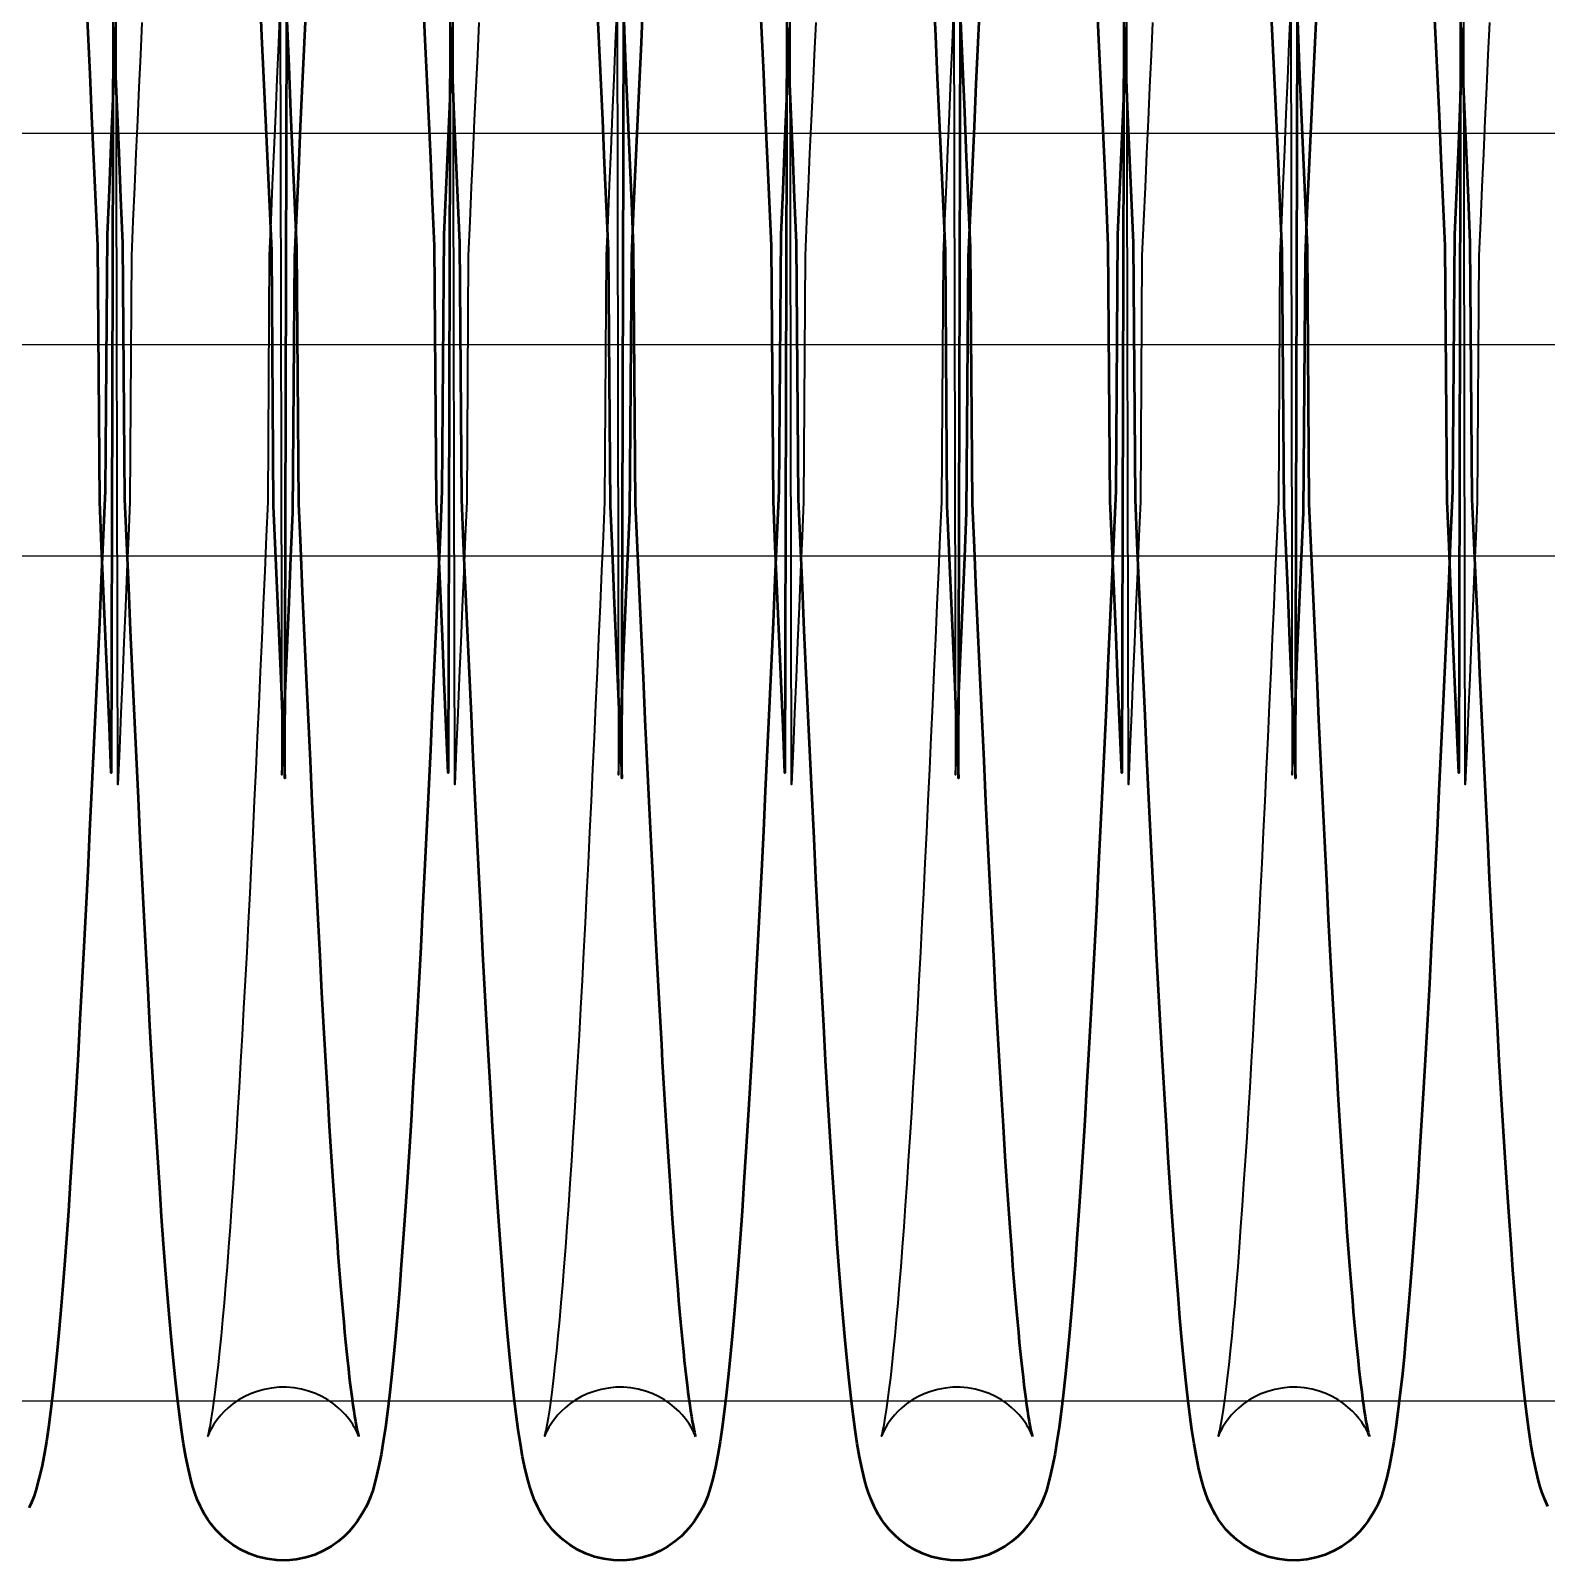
# Model space of a CAD drawing. Header units: millimetres. Extents: x 0 to 190005487, y 0 to 455456909.
# Drawn here: x 94041.82 to 94077.7, y 28280.78 to 28316.98 of the extents above; entities that cross this region are included whole.
import ezdxf

# ---------------------------------------------------------------- set-up
doc = ezdxf.new("R2010")
doc.units = ezdxf.units.MM
doc.header["$LTSCALE"] = 400
doc.header["$MEASUREMENT"] = 0
doc.linetypes.add('ACAD_ISO04W100', pattern=[30, 24, -3, 0, -3])
doc.linetypes.add('CEN', pattern=[35, 30, -2, 1, -2])
doc.layers.get('0').update_dxf_attribs({"linetype": 'CONTINUOUS'})
doc.layers.add('cen', color=1, linetype='ACAD_ISO04W100')
doc.layers.add('가려진 것(ISO)', color=7, linetype='CONTINUOUS', lineweight=35)
doc.layers.add('가시적인 것(ISO)', color=7, linetype='CONTINUOUS', lineweight=50)

# ---------------------------------------------------------------- blocks, each defined once
blk = doc.blocks.new('토션스프링 3')
at = {"layer": '가려진 것(ISO)', "flags": 128}
for points in [[(21462006.344, -50952889.177), (21462006.273, -50952890.697), (21462006.201, -50952892.235), (21462006.13, -50952893.791), (21462006.059, -50952895.368), (21462005.987, -50952896.964), (21462005.916, -50952898.577), (21462005.844, -50952900.205), (21462005.772, -50952911.846), (21462005.7, -50952913.499), (21462005.629, -50952915.16), (21462005.557, -50952916.829), (21462005.486, -50952918.503), (21462005.414, -50952920.18), (21462005.343, -50952921.859), (21462005.272, -50952923.543), (21462005.2, -50952925.233), (21462005.129, -50952888.925), (21462005.057, -50952890.618)], [(21462022.291, -50952889.177), (21462022.22, -50952890.697), (21462022.148, -50952892.234), (21462022.077, -50952893.791), (21462022.006, -50952895.368), (21462021.934, -50952896.964), (21462021.862, -50952898.577), (21462021.791, -50952900.205), (21462021.719, -50952911.846), (21462021.647, -50952913.499), (21462021.576, -50952915.16), (21462021.504, -50952916.829), (21462021.433, -50952918.502), (21462021.361, -50952920.18), (21462021.29, -50952921.859), (21462021.218, -50952923.543), (21462021.147, -50952925.233), (21462021.075, -50952888.925), (21462021.004, -50952890.618)], [(21462038.238, -50952889.177), (21462038.166, -50952890.697), (21462038.095, -50952892.234), (21462038.024, -50952893.791), (21462037.952, -50952895.368), (21462037.881, -50952896.964), (21462037.809, -50952898.577), (21462037.738, -50952900.205), (21462037.666, -50952911.846), (21462037.594, -50952913.499), (21462037.523, -50952915.16), (21462037.451, -50952916.829), (21462037.379, -50952918.502), (21462037.308, -50952920.179), (21462037.237, -50952921.859), (21462037.165, -50952923.543), (21462037.094, -50952925.233), (21462037.022, -50952888.925), (21462036.951, -50952890.618)], [(21462054.185, -50952889.177), (21462054.113, -50952890.697), (21462054.042, -50952892.234), (21462053.971, -50952893.791), (21462053.899, -50952895.368), (21462053.828, -50952896.964), (21462053.756, -50952898.577), (21462053.684, -50952900.205), (21462053.613, -50952911.846), (21462053.541, -50952913.499), (21462053.469, -50952915.16), (21462053.398, -50952916.829), (21462053.326, -50952918.502), (21462053.255, -50952920.179), (21462053.184, -50952921.858), (21462053.112, -50952923.543), (21462053.041, -50952925.233), (21462052.969, -50952888.925), (21462052.897, -50952890.618)], [(21462070.132, -50952889.177), (21462070.06, -50952890.697), (21462069.989, -50952892.234), (21462069.918, -50952893.791), (21462069.846, -50952895.368), (21462069.775, -50952896.964), (21462069.703, -50952898.577), (21462069.631, -50952900.205), (21462069.56, -50952911.847), (21462069.488, -50952913.499), (21462069.416, -50952915.16), (21462069.345, -50952916.829), (21462069.273, -50952918.502), (21462069.202, -50952920.179), (21462069.13, -50952921.858), (21462069.059, -50952923.543), (21462068.988, -50952925.233), (21462068.916, -50952888.925), (21462068.844, -50952890.618)], [(21462016.599, -50952956.08), (21462016.593, -50952956.062), (21462016.573, -50952956.006), (21462016.529, -50952955.903), (21462016.45, -50952955.744), (21462016.393, -50952955.64), (21462016.32, -50952955.52), (21462016.228, -50952955.383), (21462016.115, -50952955.231), (21462015.975, -50952955.064), (21462015.807, -50952954.888), (21462015.612, -50952954.707), (21462015.388, -50952954.528), (21462015.134, -50952954.356), (21462014.854, -50952954.197), (21462014.551, -50952954.057), (21462014.23, -50952953.939), (21462013.894, -50952953.85), (21462013.545, -50952953.789), (21462013.19, -50952953.758), (21462012.834, -50952953.76), (21462012.481, -50952953.793), (21462012.133, -50952953.858), (21462011.797, -50952953.951), (21462011.478, -50952954.069), (21462011.178, -50952954.212), (21462010.901, -50952954.372), (21462010.65, -50952954.546), (21462010.427, -50952954.725), (21462010.235, -50952954.905), (21462010.071, -50952955.081), (21462009.935, -50952955.245), (21462009.823, -50952955.396), (21462009.733, -50952955.531), (21462009.661, -50952955.651), (21462009.606, -50952955.752), (21462009.562, -50952955.838), (21462009.504, -50952955.965), (21462009.475, -50952956.042), (21462009.463, -50952956.076), (21462009.463, -50952956.075), (21462009.471, -50952956.044), (21462009.485, -50952955.986), (21462009.505, -50952955.904), (21462009.528, -50952955.8), (21462009.581, -50952955.537), (21462009.638, -50952955.208), (21462009.698, -50952954.819), (21462009.761, -50952954.37), (21462009.826, -50952953.864), (21462009.894, -50952953.304), (21462009.963, -50952952.691), (21462010.034, -50952952.029), (21462010.105, -50952951.32), (21462010.177, -50952950.565), (21462010.248, -50952949.769), (21462010.319, -50952948.932), (21462010.389, -50952948.053), (21462010.46, -50952947.131), (21462010.531, -50952946.167), (21462010.602, -50952945.162), (21462010.673, -50952944.117), (21462010.744, -50952943.035), (21462010.816, -50952941.915), (21462010.887, -50952940.761), (21462010.958, -50952939.573), (21462011.03, -50952938.353), (21462011.101, -50952937.102), (21462011.172, -50952935.821), (21462011.243, -50952934.507), (21462011.315, -50952933.161), (21462011.386, -50952931.784), (21462011.458, -50952930.38), (21462011.529, -50952928.948), (21462011.601, -50952927.491), (21462011.672, -50952926.011), (21462011.744, -50952924.51), (21462011.816, -50952922.988), (21462011.887, -50952921.449), (21462011.958, -50952919.893), (21462012.029, -50952918.32), (21462012.101, -50952916.728), (21462012.172, -50952915.118), (21462012.244, -50952913.492), (21462012.315, -50952911.853), (21462012.387, -50952900.201), (21462012.459, -50952898.54), (21462012.53, -50952896.871), (21462012.602, -50952895.196), (21462012.673, -50952893.516), (21462012.745, -50952891.835), (21462012.816, -50952890.154), (21462012.887, -50952888.469), (21462012.959, -50952924.781), (21462013.03, -50952923.091)], [(21462032.546, -50952956.08), (21462032.54, -50952956.062), (21462032.519, -50952956.006), (21462032.476, -50952955.903), (21462032.397, -50952955.744), (21462032.34, -50952955.64), (21462032.267, -50952955.52), (21462032.175, -50952955.383), (21462032.062, -50952955.231), (21462031.922, -50952955.064), (21462031.754, -50952954.888), (21462031.559, -50952954.707), (21462031.334, -50952954.528), (21462031.081, -50952954.356), (21462030.8, -50952954.197), (21462030.498, -50952954.057), (21462030.177, -50952953.939), (21462029.841, -50952953.85), (21462029.492, -50952953.789), (21462029.137, -50952953.758), (21462028.781, -50952953.76), (21462028.427, -50952953.793), (21462028.08, -50952953.858), (21462027.744, -50952953.951), (21462027.425, -50952954.069), (21462027.125, -50952954.212), (21462026.848, -50952954.373), (21462026.597, -50952954.546), (21462026.374, -50952954.725), (21462026.182, -50952954.905), (21462026.018, -50952955.081), (21462025.882, -50952955.245), (21462025.77, -50952955.396), (21462025.68, -50952955.531), (21462025.608, -50952955.651), (21462025.552, -50952955.753), (21462025.509, -50952955.838), (21462025.451, -50952955.965), (21462025.421, -50952956.042), (21462025.41, -50952956.076), (21462025.41, -50952956.075), (21462025.418, -50952956.044), (21462025.432, -50952955.986), (21462025.452, -50952955.904), (21462025.475, -50952955.8), (21462025.528, -50952955.536), (21462025.585, -50952955.208), (21462025.645, -50952954.818), (21462025.708, -50952954.369), (21462025.773, -50952953.864), (21462025.841, -50952953.303), (21462025.91, -50952952.691), (21462025.981, -50952952.029), (21462026.052, -50952951.32), (21462026.123, -50952950.566), (21462026.195, -50952949.769), (21462026.266, -50952948.932), (21462026.336, -50952948.053), (21462026.407, -50952947.131), (21462026.477, -50952946.167), (21462026.549, -50952945.162), (21462026.62, -50952944.118), (21462026.691, -50952943.035), (21462026.762, -50952941.916), (21462026.834, -50952940.761), (21462026.905, -50952939.573), (21462026.977, -50952938.353), (21462027.048, -50952937.102), (21462027.119, -50952935.821), (21462027.19, -50952934.507), (21462027.261, -50952933.161), (21462027.333, -50952931.785), (21462027.404, -50952930.38), (21462027.476, -50952928.948), (21462027.548, -50952927.492), (21462027.619, -50952926.011), (21462027.691, -50952924.51), (21462027.762, -50952922.988), (21462027.834, -50952921.449), (21462027.905, -50952919.893), (21462027.976, -50952918.32), (21462028.048, -50952916.728), (21462028.119, -50952915.118), (21462028.191, -50952913.492), (21462028.262, -50952911.853), (21462028.334, -50952900.201), (21462028.406, -50952898.54), (21462028.477, -50952896.871), (21462028.549, -50952895.196), (21462028.62, -50952893.516), (21462028.692, -50952891.835), (21462028.763, -50952890.154), (21462028.834, -50952888.469), (21462028.906, -50952924.781), (21462028.977, -50952923.091)], [(21462048.493, -50952956.08), (21462048.487, -50952956.062), (21462048.466, -50952956.006), (21462048.423, -50952955.903), (21462048.344, -50952955.744), (21462048.287, -50952955.64), (21462048.214, -50952955.52), (21462048.122, -50952955.383), (21462048.008, -50952955.231), (21462047.869, -50952955.064), (21462047.701, -50952954.888), (21462047.506, -50952954.707), (21462047.281, -50952954.528), (21462047.027, -50952954.356), (21462046.747, -50952954.197), (21462046.445, -50952954.057), (21462046.124, -50952953.939), (21462045.787, -50952953.85), (21462045.439, -50952953.789), (21462045.084, -50952953.758), (21462044.727, -50952953.76), (21462044.374, -50952953.793), (21462044.027, -50952953.858), (21462043.691, -50952953.951), (21462043.371, -50952954.069), (21462043.072, -50952954.212), (21462042.795, -50952954.373), (21462042.544, -50952954.546), (21462042.321, -50952954.725), (21462042.129, -50952954.906), (21462041.965, -50952955.081), (21462041.828, -50952955.245), (21462041.717, -50952955.396), (21462041.627, -50952955.531), (21462041.555, -50952955.651), (21462041.499, -50952955.753), (21462041.456, -50952955.838), (21462041.398, -50952955.965), (21462041.368, -50952956.042), (21462041.356, -50952956.076), (21462041.356, -50952956.075), (21462041.365, -50952956.044), (21462041.379, -50952955.987), (21462041.399, -50952955.904), (21462041.422, -50952955.8), (21462041.475, -50952955.536), (21462041.532, -50952955.208), (21462041.592, -50952954.818), (21462041.655, -50952954.369), (21462041.72, -50952953.863), (21462041.788, -50952953.303), (21462041.857, -50952952.691), (21462041.928, -50952952.029), (21462041.999, -50952951.32), (21462042.07, -50952950.566), (21462042.142, -50952949.769), (21462042.212, -50952948.932), (21462042.283, -50952948.053), (21462042.353, -50952947.132), (21462042.424, -50952946.168), (21462042.495, -50952945.162), (21462042.567, -50952944.118), (21462042.638, -50952943.035), (21462042.709, -50952941.916), (21462042.781, -50952940.762), (21462042.852, -50952939.573), (21462042.923, -50952938.353), (21462042.995, -50952937.101), (21462043.066, -50952935.82), (21462043.137, -50952934.507), (21462043.208, -50952933.161), (21462043.28, -50952931.785), (21462043.351, -50952930.38), (21462043.423, -50952928.949), (21462043.495, -50952927.492), (21462043.566, -50952926.012), (21462043.638, -50952924.51), (21462043.709, -50952922.988), (21462043.781, -50952921.449), (21462043.852, -50952919.893), (21462043.923, -50952918.32), (21462043.994, -50952916.728), (21462044.066, -50952915.118), (21462044.138, -50952913.493), (21462044.209, -50952911.853), (21462044.281, -50952900.202), (21462044.352, -50952898.54), (21462044.424, -50952896.871), (21462044.496, -50952895.196), (21462044.567, -50952893.516), (21462044.639, -50952891.835), (21462044.71, -50952890.153), (21462044.781, -50952888.469), (21462044.852, -50952924.781), (21462044.924, -50952923.091)], [(21462064.44, -50952956.08), (21462064.434, -50952956.062), (21462064.413, -50952956.006), (21462064.37, -50952955.903), (21462064.291, -50952955.744), (21462064.234, -50952955.64), (21462064.161, -50952955.52), (21462064.069, -50952955.383), (21462063.955, -50952955.231), (21462063.815, -50952955.064), (21462063.648, -50952954.888), (21462063.452, -50952954.707), (21462063.228, -50952954.528), (21462062.974, -50952954.356), (21462062.694, -50952954.197), (21462062.392, -50952954.057), (21462062.071, -50952953.939), (21462061.734, -50952953.85), (21462061.385, -50952953.789), (21462061.03, -50952953.758), (21462060.674, -50952953.76), (21462060.321, -50952953.793), (21462059.974, -50952953.858), (21462059.638, -50952953.951), (21462059.318, -50952954.069), (21462059.019, -50952954.212), (21462058.742, -50952954.373), (21462058.49, -50952954.546), (21462058.268, -50952954.726), (21462058.075, -50952954.906), (21462057.912, -50952955.081), (21462057.775, -50952955.245), (21462057.663, -50952955.396), (21462057.573, -50952955.531), (21462057.502, -50952955.651), (21462057.446, -50952955.753), (21462057.403, -50952955.838), (21462057.345, -50952955.965), (21462057.315, -50952956.042), (21462057.303, -50952956.076), (21462057.303, -50952956.075), (21462057.311, -50952956.044), (21462057.326, -50952955.987), (21462057.345, -50952955.905), (21462057.368, -50952955.801), (21462057.422, -50952955.536), (21462057.479, -50952955.207), (21462057.539, -50952954.817), (21462057.602, -50952954.368), (21462057.668, -50952953.863), (21462057.735, -50952953.303), (21462057.804, -50952952.691), (21462057.874, -50952952.029), (21462057.946, -50952951.32), (21462058.017, -50952950.566), (21462058.088, -50952949.769), (21462058.159, -50952948.931), (21462058.23, -50952948.053), (21462058.3, -50952947.132), (21462058.371, -50952946.168), (21462058.442, -50952945.163), (21462058.513, -50952944.118), (21462058.585, -50952943.036), (21462058.656, -50952941.917), (21462058.727, -50952940.762), (21462058.799, -50952939.574), (21462058.87, -50952938.353), (21462058.942, -50952937.101), (21462059.013, -50952935.82), (21462059.084, -50952934.507), (21462059.155, -50952933.161), (21462059.227, -50952931.785), (21462059.298, -50952930.381), (21462059.37, -50952928.949), (21462059.441, -50952927.492), (21462059.513, -50952926.012), (21462059.585, -50952924.51), (21462059.656, -50952922.988), (21462059.727, -50952921.448), (21462059.799, -50952919.892), (21462059.87, -50952918.32), (21462059.941, -50952916.728), (21462060.013, -50952915.118), (21462060.084, -50952913.493), (21462060.156, -50952911.853), (21462060.228, -50952900.202), (21462060.299, -50952898.541), (21462060.371, -50952896.871), (21462060.443, -50952895.196), (21462060.514, -50952893.516), (21462060.585, -50952891.834), (21462060.657, -50952890.152), (21462060.728, -50952888.468), (21462060.799, -50952924.78), (21462060.871, -50952923.091)]]:
    blk.add_lwpolyline(points, dxfattribs=at)
at = {"layer": '가시적인 것(ISO)', "flags": 128}
for points in [[(21462011.917, -50952887.873), (21462012.009, -50952889.813), (21462012.1, -50952891.788), (21462012.192, -50952893.794), (21462012.284, -50952895.827), (21462012.376, -50952897.882), (21462012.467, -50952899.957), (21462012.558, -50952912.049), (21462012.65, -50952914.161), (21462012.741, -50952916.293), (21462012.833, -50952918.44), (21462012.925, -50952920.598), (21462013.016, -50952922.763), (21462013.108, -50952924.93), (21462013.2, -50952889.096), (21462013.291, -50952891.255), (21462013.382, -50952893.406), (21462013.474, -50952895.552), (21462013.565, -50952897.692), (21462013.657, -50952899.822), (21462013.749, -50952911.938), (21462013.841, -50952914.035), (21462013.932, -50952916.111), (21462014.024, -50952918.159), (21462014.115, -50952920.177), (21462014.207, -50952922.161), (21462014.298, -50952924.116), (21462014.39, -50952926.04), (21462014.481, -50952927.929), (21462014.573, -50952929.78), (21462014.665, -50952931.589), (21462014.756, -50952933.353), (21462014.848, -50952935.068), (21462014.939, -50952936.73), (21462014.984, -50952937.54), (21462015.03, -50952938.337), (21462015.121, -50952939.893), (21462015.212, -50952941.395), (21462015.304, -50952942.841), (21462015.395, -50952944.228), (21462015.486, -50952945.552), (21462015.532, -50952946.191), (21462015.577, -50952946.812), (21462015.622, -50952947.416), (21462015.668, -50952948.003), (21462015.713, -50952948.572), (21462015.758, -50952949.123), (21462015.803, -50952949.657), (21462015.848, -50952950.174), (21462015.893, -50952950.673), (21462015.938, -50952951.155), (21462015.982, -50952951.617), (21462016.027, -50952952.061), (21462016.071, -50952952.485), (21462016.115, -50952952.89), (21462016.159, -50952953.274), (21462016.202, -50952953.638), (21462016.245, -50952953.98), (21462016.287, -50952954.301), (21462016.329, -50952954.6), (21462016.37, -50952954.877), (21462016.41, -50952955.131), (21462016.449, -50952955.36), (21462016.485, -50952955.561), (21462016.518, -50952955.733), (21462016.548, -50952955.875), (21462016.574, -50952955.984), (21462016.592, -50952956.054), (21462016.599, -50952956.08)], [(21462013.03, -50952923.091), (21462013.122, -50952920.927), (21462013.214, -50952918.768), (21462013.306, -50952916.617), (21462013.397, -50952914.48), (21462013.489, -50952912.36), (21462013.58, -50952900.261), (21462013.672, -50952898.187), (21462013.763, -50952896.132), (21462013.855, -50952894.098), (21462013.946, -50952892.09), (21462014.038, -50952890.11), (21462014.13, -50952888.163)], [(21462027.864, -50952887.873), (21462027.955, -50952889.813), (21462028.047, -50952891.788), (21462028.139, -50952893.794), (21462028.231, -50952895.826), (21462028.322, -50952897.882), (21462028.414, -50952899.957), (21462028.505, -50952912.049), (21462028.596, -50952914.161), (21462028.688, -50952916.293), (21462028.78, -50952918.44), (21462028.872, -50952920.598), (21462028.963, -50952922.763), (21462029.055, -50952924.93), (21462029.147, -50952889.095), (21462029.238, -50952891.255), (21462029.329, -50952893.406), (21462029.421, -50952895.552), (21462029.512, -50952897.692), (21462029.604, -50952899.822), (21462029.696, -50952911.938), (21462029.787, -50952914.035), (21462029.879, -50952916.11), (21462029.971, -50952918.159), (21462030.062, -50952920.177), (21462030.153, -50952922.161), (21462030.245, -50952924.116), (21462030.336, -50952926.04), (21462030.428, -50952927.929), (21462030.52, -50952929.78), (21462030.611, -50952931.589), (21462030.703, -50952933.353), (21462030.794, -50952935.068), (21462030.886, -50952936.73), (21462030.931, -50952937.54), (21462030.977, -50952938.337), (21462031.068, -50952939.893), (21462031.159, -50952941.395), (21462031.251, -50952942.841), (21462031.342, -50952944.228), (21462031.433, -50952945.552), (21462031.479, -50952946.19), (21462031.524, -50952946.812), (21462031.569, -50952947.416), (21462031.614, -50952948.003), (21462031.66, -50952948.572), (21462031.705, -50952949.123), (21462031.75, -50952949.657), (21462031.795, -50952950.174), (21462031.84, -50952950.673), (21462031.885, -50952951.155), (21462031.929, -50952951.617), (21462031.974, -50952952.061), (21462032.018, -50952952.485), (21462032.062, -50952952.89), (21462032.106, -50952953.274), (21462032.149, -50952953.638), (21462032.191, -50952953.98), (21462032.234, -50952954.301), (21462032.275, -50952954.6), (21462032.317, -50952954.877), (21462032.357, -50952955.131), (21462032.396, -50952955.36), (21462032.432, -50952955.561), (21462032.465, -50952955.733), (21462032.495, -50952955.875), (21462032.52, -50952955.984), (21462032.539, -50952956.054), (21462032.546, -50952956.08)], [(21462028.977, -50952923.091), (21462029.069, -50952920.927), (21462029.161, -50952918.768), (21462029.252, -50952916.617), (21462029.344, -50952914.48), (21462029.436, -50952912.36), (21462029.527, -50952900.261), (21462029.618, -50952898.186), (21462029.71, -50952896.132), (21462029.801, -50952894.098), (21462029.893, -50952892.09), (21462029.985, -50952890.11), (21462030.077, -50952888.163)], [(21462043.811, -50952887.873), (21462043.902, -50952889.813), (21462043.994, -50952891.788), (21462044.086, -50952893.794), (21462044.178, -50952895.826), (21462044.269, -50952897.882), (21462044.361, -50952899.957), (21462044.452, -50952912.049), (21462044.543, -50952914.161), (21462044.635, -50952916.293), (21462044.727, -50952918.44), (21462044.818, -50952920.598), (21462044.91, -50952922.763), (21462045.002, -50952924.93), (21462045.093, -50952889.095), (21462045.185, -50952891.255), (21462045.276, -50952893.406), (21462045.368, -50952895.552), (21462045.459, -50952897.692), (21462045.551, -50952899.822), (21462045.643, -50952911.938), (21462045.734, -50952914.035), (21462045.826, -50952916.11), (21462045.918, -50952918.159), (21462046.009, -50952920.177), (21462046.1, -50952922.161), (21462046.192, -50952924.116), (21462046.283, -50952926.04), (21462046.375, -50952927.929), (21462046.467, -50952929.78), (21462046.558, -50952931.589), (21462046.65, -50952933.353), (21462046.741, -50952935.068), (21462046.833, -50952936.73), (21462046.878, -50952937.54), (21462046.924, -50952938.337), (21462047.015, -50952939.893), (21462047.106, -50952941.395), (21462047.197, -50952942.841), (21462047.289, -50952944.228), (21462047.38, -50952945.552), (21462047.425, -50952946.19), (21462047.471, -50952946.812), (21462047.516, -50952947.416), (21462047.561, -50952948.003), (21462047.606, -50952948.572), (21462047.651, -50952949.123), (21462047.696, -50952949.657), (21462047.742, -50952950.174), (21462047.786, -50952950.673), (21462047.831, -50952951.155), (21462047.876, -50952951.617), (21462047.921, -50952952.061), (21462047.965, -50952952.485), (21462048.009, -50952952.89), (21462048.052, -50952953.274), (21462048.096, -50952953.638), (21462048.138, -50952953.98), (21462048.181, -50952954.301), (21462048.222, -50952954.6), (21462048.263, -50952954.877), (21462048.304, -50952955.131), (21462048.342, -50952955.36), (21462048.379, -50952955.561), (21462048.412, -50952955.733), (21462048.442, -50952955.875), (21462048.467, -50952955.984), (21462048.486, -50952956.054), (21462048.493, -50952956.08)], [(21462044.924, -50952923.091), (21462045.016, -50952920.927), (21462045.108, -50952918.768), (21462045.199, -50952916.618), (21462045.291, -50952914.48), (21462045.383, -50952912.36), (21462045.474, -50952900.26), (21462045.565, -50952898.186), (21462045.657, -50952896.131), (21462045.748, -50952894.098), (21462045.84, -50952892.09), (21462045.932, -50952890.111), (21462046.024, -50952888.164)], [(21462059.757, -50952887.872), (21462059.849, -50952889.813), (21462059.941, -50952891.788), (21462060.033, -50952893.793), (21462060.124, -50952895.826), (21462060.216, -50952897.882), (21462060.307, -50952899.957), (21462060.399, -50952912.049), (21462060.49, -50952914.161), (21462060.582, -50952916.293), (21462060.673, -50952918.44), (21462060.765, -50952920.598), (21462060.857, -50952922.762), (21462060.949, -50952924.93), (21462061.04, -50952889.095), (21462061.132, -50952891.255), (21462061.223, -50952893.406), (21462061.314, -50952895.552), (21462061.406, -50952897.692), (21462061.498, -50952899.822), (21462061.589, -50952911.937), (21462061.681, -50952914.035), (21462061.773, -50952916.11), (21462061.865, -50952918.159), (21462061.956, -50952920.177), (21462062.047, -50952922.162), (21462062.139, -50952924.116), (21462062.23, -50952926.04), (21462062.322, -50952927.929), (21462062.413, -50952929.78), (21462062.505, -50952931.589), (21462062.597, -50952933.353), (21462062.688, -50952935.068), (21462062.779, -50952936.73), (21462062.825, -50952937.54), (21462062.87, -50952938.337), (21462062.962, -50952939.893), (21462063.053, -50952941.395), (21462063.144, -50952942.841), (21462063.236, -50952944.228), (21462063.327, -50952945.552), (21462063.372, -50952946.19), (21462063.418, -50952946.812), (21462063.463, -50952947.416), (21462063.508, -50952948.003), (21462063.553, -50952948.572), (21462063.598, -50952949.124), (21462063.643, -50952949.657), (21462063.688, -50952950.174), (21462063.733, -50952950.673), (21462063.778, -50952951.155), (21462063.823, -50952951.617), (21462063.867, -50952952.061), (21462063.912, -50952952.485), (21462063.956, -50952952.89), (21462063.999, -50952953.274), (21462064.042, -50952953.638), (21462064.085, -50952953.98), (21462064.127, -50952954.301), (21462064.169, -50952954.6), (21462064.21, -50952954.877), (21462064.251, -50952955.131), (21462064.289, -50952955.36), (21462064.326, -50952955.561), (21462064.359, -50952955.733), (21462064.389, -50952955.875), (21462064.414, -50952955.984), (21462064.433, -50952956.054), (21462064.44, -50952956.08)], [(21462060.871, -50952923.091), (21462060.963, -50952920.927), (21462061.054, -50952918.768), (21462061.146, -50952916.618), (21462061.238, -50952914.48), (21462061.33, -50952912.359), (21462061.421, -50952900.26), (21462061.512, -50952898.185), (21462061.604, -50952896.131), (21462061.695, -50952894.098), (21462061.787, -50952892.09), (21462061.879, -50952890.111), (21462061.971, -50952888.164)], [(21462005.057, -50952890.618), (21462004.965, -50952892.783), (21462004.873, -50952894.942), (21462004.782, -50952897.09), (21462004.69, -50952899.224), (21462004.599, -50952911.339), (21462004.508, -50952913.433), (21462004.416, -50952915.51), (21462004.325, -50952917.568), (21462004.233, -50952919.604), (21462004.141, -50952921.613), (21462004.049, -50952923.592), (21462003.958, -50952925.538), (21462003.866, -50952927.446), (21462003.775, -50952929.312), (21462003.683, -50952931.134), (21462003.592, -50952932.915), (21462003.5, -50952934.654), (21462003.408, -50952936.349), (21462003.317, -50952937.996), (21462003.225, -50952939.593), (21462003.133, -50952941.136), (21462003.041, -50952942.623), (21462002.949, -50952944.051), (21462002.857, -50952945.416), (21462002.765, -50952946.722), (21462002.673, -50952947.967), (21462002.581, -50952949.152), (21462002.488, -50952950.275), (21462002.395, -50952951.336), (21462002.301, -50952952.332), (21462002.207, -50952953.263), (21462002.111, -50952954.128), (21462002.015, -50952954.927), (21462001.918, -50952955.658), (21462001.819, -50952956.33), (21462001.713, -50952956.953), (21462001.597, -50952957.537), (21462001.467, -50952958.092), (21462001.324, -50952958.647), (21462001.219, -50952958.949), (21462001.074, -50952959.282), (21462000.982, -50952959.464)], [(21462021.004, -50952890.618), (21462020.912, -50952892.783), (21462020.82, -50952894.942), (21462020.729, -50952897.09), (21462020.637, -50952899.224), (21462020.546, -50952911.339), (21462020.454, -50952913.433), (21462020.363, -50952915.51), (21462020.271, -50952917.568), (21462020.18, -50952919.604), (21462020.088, -50952921.613), (21462019.996, -50952923.593), (21462019.904, -50952925.538), (21462019.813, -50952927.446), (21462019.721, -50952929.312), (21462019.63, -50952931.134), (21462019.539, -50952932.915), (21462019.447, -50952934.654), (21462019.355, -50952936.349), (21462019.263, -50952937.996), (21462019.171, -50952939.593), (21462019.079, -50952941.136), (21462018.988, -50952942.623), (21462018.896, -50952944.051), (21462018.804, -50952945.416), (21462018.712, -50952946.722), (21462018.62, -50952947.967), (21462018.528, -50952949.152), (21462018.435, -50952950.275), (21462018.342, -50952951.336), (21462018.248, -50952952.332), (21462018.154, -50952953.263), (21462018.058, -50952954.129), (21462017.962, -50952954.927), (21462017.865, -50952955.658), (21462017.766, -50952956.33), (21462017.66, -50952956.953), (21462017.543, -50952957.537), (21462017.414, -50952958.092), (21462017.271, -50952958.647), (21462017.166, -50952958.949), (21462017.02, -50952959.282), (21462016.928, -50952959.464), (21462016.82, -50952959.657), (21462016.696, -50952959.863), (21462016.551, -50952960.085), (21462016.376, -50952960.32), (21462016.166, -50952960.565), (21462015.917, -50952960.815), (21462015.627, -50952961.061), (21462015.297, -50952961.294), (21462014.926, -50952961.503), (21462014.522, -50952961.681), (21462014.093, -50952961.818), (21462013.645, -50952961.909), (21462013.184, -50952961.951), (21462012.72, -50952961.943), (21462012.264, -50952961.884), (21462011.82, -50952961.776), (21462011.398, -50952961.625), (21462011.006, -50952961.437), (21462010.65, -50952961.218), (21462010.331, -50952960.979), (21462010.054, -50952960.73), (21462009.819, -50952960.481), (21462009.622, -50952960.239), (21462009.457, -50952960.008), (21462009.321, -50952959.791), (21462009.208, -50952959.59), (21462009.113, -50952959.402), (21462008.963, -50952959.061), (21462008.846, -50952958.751), (21462008.751, -50952958.463), (21462008.673, -50952958.186), (21462008.539, -50952957.634), (21462008.419, -50952957.052), (21462008.309, -50952956.432), (21462008.208, -50952955.765), (21462008.112, -50952955.046), (21462008.018, -50952954.266), (21462007.924, -50952953.419), (21462007.83, -50952952.504), (21462007.736, -50952951.524), (21462007.643, -50952950.479), (21462007.55, -50952949.37), (21462007.458, -50952948.199), (21462007.366, -50952946.966), (21462007.274, -50952945.67), (21462007.182, -50952944.309), (21462007.09, -50952942.888), (21462006.998, -50952941.409), (21462006.906, -50952939.874), (21462006.814, -50952938.287), (21462006.722, -50952936.65), (21462006.63, -50952934.965), (21462006.539, -50952933.237), (21462006.447, -50952931.466), (21462006.356, -50952929.648), (21462006.264, -50952927.785), (21462006.173, -50952925.882), (21462006.081, -50952923.942), (21462005.989, -50952921.968), (21462005.897, -50952919.965), (21462005.806, -50952917.936), (21462005.714, -50952915.885), (21462005.623, -50952913.815), (21462005.532, -50952911.721), (21462005.44, -50952899.606), (21462005.348, -50952897.472), (21462005.257, -50952895.324), (21462005.165, -50952893.167), (21462005.073, -50952891.004), (21462004.982, -50952888.84), (21462004.89, -50952924.678), (21462004.799, -50952922.523), (21462004.708, -50952920.371), (21462004.616, -50952918.221), (21462004.524, -50952916.079), (21462004.433, -50952913.947), (21462004.341, -50952911.831), (21462004.249, -50952899.734), (21462004.158, -50952897.661), (21462004.066, -50952895.615), (21462003.975, -50952893.6), (21462003.884, -50952891.614), (21462003.792, -50952889.656), (21462003.701, -50952887.729)], [(21462036.951, -50952890.618), (21462036.859, -50952892.783), (21462036.767, -50952894.942), (21462036.675, -50952897.09), (21462036.584, -50952899.224), (21462036.492, -50952911.339), (21462036.401, -50952913.433), (21462036.31, -50952915.51), (21462036.218, -50952917.568), (21462036.127, -50952919.604), (21462036.035, -50952921.613), (21462035.943, -50952923.593), (21462035.851, -50952925.538), (21462035.76, -50952927.446), (21462035.668, -50952929.312), (21462035.577, -50952931.134), (21462035.486, -50952932.915), (21462035.394, -50952934.654), (21462035.302, -50952936.349), (21462035.21, -50952937.996), (21462035.118, -50952939.593), (21462035.026, -50952941.136), (21462034.934, -50952942.623), (21462034.843, -50952944.051), (21462034.751, -50952945.416), (21462034.659, -50952946.722), (21462034.567, -50952947.967), (21462034.475, -50952949.152), (21462034.382, -50952950.276), (21462034.289, -50952951.336), (21462034.195, -50952952.332), (21462034.1, -50952953.263), (21462034.005, -50952954.129), (21462033.909, -50952954.927), (21462033.812, -50952955.658), (21462033.713, -50952956.33), (21462033.607, -50952956.953), (21462033.49, -50952957.537), (21462033.361, -50952958.092), (21462033.217, -50952958.646), (21462033.112, -50952958.949), (21462032.966, -50952959.282), (21462032.874, -50952959.463), (21462032.767, -50952959.657), (21462032.643, -50952959.863), (21462032.498, -50952960.085), (21462032.323, -50952960.32), (21462032.113, -50952960.565), (21462031.864, -50952960.815), (21462031.575, -50952961.061), (21462031.244, -50952961.293), (21462030.873, -50952961.503), (21462030.469, -50952961.681), (21462030.04, -50952961.818), (21462029.592, -50952961.909), (21462029.131, -50952961.951), (21462028.667, -50952961.943), (21462028.211, -50952961.884), (21462027.768, -50952961.776), (21462027.345, -50952961.625), (21462026.953, -50952961.437), (21462026.597, -50952961.218), (21462026.278, -50952960.979), (21462026.001, -50952960.73), (21462025.766, -50952960.482), (21462025.569, -50952960.239), (21462025.404, -50952960.008), (21462025.268, -50952959.791), (21462025.155, -50952959.59), (21462025.06, -50952959.402), (21462024.909, -50952959.061), (21462024.792, -50952958.751), (21462024.698, -50952958.463), (21462024.62, -50952958.186), (21462024.485, -50952957.634), (21462024.365, -50952957.052), (21462024.256, -50952956.432), (21462024.155, -50952955.766), (21462024.059, -50952955.046), (21462023.965, -50952954.266), (21462023.871, -50952953.419), (21462023.776, -50952952.504), (21462023.683, -50952951.524), (21462023.59, -50952950.479), (21462023.497, -50952949.37), (21462023.405, -50952948.199), (21462023.313, -50952946.966), (21462023.221, -50952945.67), (21462023.129, -50952944.309), (21462023.037, -50952942.888), (21462022.945, -50952941.409), (21462022.853, -50952939.874), (21462022.761, -50952938.287), (21462022.669, -50952936.649), (21462022.577, -50952934.965), (21462022.486, -50952933.237), (21462022.394, -50952931.466), (21462022.303, -50952929.648), (21462022.211, -50952927.785), (21462022.119, -50952925.882), (21462022.028, -50952923.941), (21462021.936, -50952921.968), (21462021.844, -50952919.965), (21462021.753, -50952917.936), (21462021.661, -50952915.885), (21462021.57, -50952913.815), (21462021.479, -50952911.721), (21462021.387, -50952899.605), (21462021.295, -50952897.472), (21462021.204, -50952895.324), (21462021.112, -50952893.167), (21462021.02, -50952891.004), (21462020.928, -50952888.84), (21462020.837, -50952924.678), (21462020.746, -50952922.523), (21462020.654, -50952920.371), (21462020.563, -50952918.221), (21462020.471, -50952916.078), (21462020.38, -50952913.947), (21462020.288, -50952911.831), (21462020.196, -50952899.734), (21462020.104, -50952897.66), (21462020.013, -50952895.614), (21462019.922, -50952893.6), (21462019.83, -50952891.614), (21462019.739, -50952889.655), (21462019.647, -50952887.729)], [(21462052.897, -50952890.618), (21462052.806, -50952892.783), (21462052.714, -50952894.942), (21462052.622, -50952897.09), (21462052.531, -50952899.224), (21462052.439, -50952911.339), (21462052.348, -50952913.433), (21462052.257, -50952915.51), (21462052.165, -50952917.568), (21462052.073, -50952919.604), (21462051.982, -50952921.613), (21462051.89, -50952923.593), (21462051.798, -50952925.538), (21462051.707, -50952927.446), (21462051.615, -50952929.312), (21462051.524, -50952931.134), (21462051.432, -50952932.915), (21462051.341, -50952934.654), (21462051.249, -50952936.349), (21462051.157, -50952937.996), (21462051.065, -50952939.593), (21462050.973, -50952941.137), (21462050.881, -50952942.623), (21462050.789, -50952944.051), (21462050.698, -50952945.416), (21462050.606, -50952946.722), (21462050.514, -50952947.967), (21462050.422, -50952949.152), (21462050.329, -50952950.276), (21462050.236, -50952951.336), (21462050.142, -50952952.332), (21462050.047, -50952953.264), (21462049.952, -50952954.129), (21462049.856, -50952954.927), (21462049.759, -50952955.658), (21462049.66, -50952956.33), (21462049.554, -50952956.954), (21462049.437, -50952957.537), (21462049.309, -50952958.091), (21462049.164, -50952958.646), (21462049.058, -50952958.948), (21462048.912, -50952959.282), (21462048.82, -50952959.463), (21462048.713, -50952959.657), (21462048.59, -50952959.863), (21462048.445, -50952960.084), (21462048.27, -50952960.32), (21462048.06, -50952960.565), (21462047.812, -50952960.815), (21462047.522, -50952961.061), (21462047.191, -50952961.293), (21462046.82, -50952961.503), (21462046.416, -50952961.68), (21462045.988, -50952961.818), (21462045.539, -50952961.909), (21462045.078, -50952961.951), (21462044.615, -50952961.943), (21462044.158, -50952961.884), (21462043.715, -50952961.776), (21462043.292, -50952961.625), (21462042.9, -50952961.437), (21462042.544, -50952961.218), (21462042.225, -50952960.979), (21462041.948, -50952960.73), (21462041.713, -50952960.482), (21462041.516, -50952960.239), (21462041.351, -50952960.008), (21462041.215, -50952959.791), (21462041.102, -50952959.59), (21462041.006, -50952959.402), (21462040.856, -50952959.061), (21462040.739, -50952958.752), (21462040.645, -50952958.463), (21462040.566, -50952958.186), (21462040.432, -50952957.634), (21462040.312, -50952957.052), (21462040.203, -50952956.432), (21462040.102, -50952955.766), (21462040.006, -50952955.047), (21462039.912, -50952954.267), (21462039.818, -50952953.419), (21462039.723, -50952952.505), (21462039.63, -50952951.524), (21462039.537, -50952950.479), (21462039.444, -50952949.37), (21462039.352, -50952948.199), (21462039.26, -50952946.967), (21462039.168, -50952945.67), (21462039.076, -50952944.309), (21462038.984, -50952942.888), (21462038.892, -50952941.408), (21462038.799, -50952939.874), (21462038.707, -50952938.286), (21462038.616, -50952936.649), (21462038.524, -50952934.965), (21462038.432, -50952933.237), (21462038.341, -50952931.466), (21462038.25, -50952929.648), (21462038.158, -50952927.785), (21462038.066, -50952925.881), (21462037.974, -50952923.941), (21462037.883, -50952921.968), (21462037.791, -50952919.965), (21462037.699, -50952917.936), (21462037.608, -50952915.885), (21462037.517, -50952913.815), (21462037.425, -50952911.721), (21462037.334, -50952899.605), (21462037.242, -50952897.471), (21462037.15, -50952895.323), (21462037.059, -50952893.166), (21462036.967, -50952891.003), (21462036.875, -50952888.839), (21462036.784, -50952924.678), (21462036.693, -50952922.523), (21462036.601, -50952920.371), (21462036.51, -50952918.221), (21462036.418, -50952916.078), (21462036.326, -50952913.946), (21462036.235, -50952911.83), (21462036.143, -50952899.733), (21462036.051, -50952897.66), (21462035.96, -50952895.614), (21462035.869, -50952893.6), (21462035.777, -50952891.614), (21462035.686, -50952889.655), (21462035.594, -50952887.728)], [(21462068.844, -50952890.618), (21462068.753, -50952892.783), (21462068.661, -50952894.942), (21462068.569, -50952897.09), (21462068.478, -50952899.224), (21462068.386, -50952911.339), (21462068.295, -50952913.433), (21462068.204, -50952915.51), (21462068.112, -50952917.568), (21462068.02, -50952919.604), (21462067.929, -50952921.613), (21462067.837, -50952923.593), (21462067.745, -50952925.538), (21462067.653, -50952927.446), (21462067.562, -50952929.312), (21462067.471, -50952931.134), (21462067.379, -50952932.915), (21462067.288, -50952934.654), (21462067.196, -50952936.349), (21462067.104, -50952937.997), (21462067.012, -50952939.593), (21462066.92, -50952941.137), (21462066.828, -50952942.624), (21462066.736, -50952944.051), (21462066.644, -50952945.416), (21462066.553, -50952946.722), (21462066.461, -50952947.968), (21462066.368, -50952949.153), (21462066.276, -50952950.276), (21462066.182, -50952951.336), (21462066.089, -50952952.333), (21462065.994, -50952953.264), (21462065.899, -50952954.129), (21462065.802, -50952954.927), (21462065.706, -50952955.658), (21462065.606, -50952956.33), (21462065.5, -50952956.954), (21462065.384, -50952957.538), (21462065.256, -50952958.091), (21462065.11, -50952958.646), (21462065.004, -50952958.948), (21462064.858, -50952959.281), (21462064.766, -50952959.463), (21462064.66, -50952959.656), (21462064.537, -50952959.863), (21462064.392, -50952960.084), (21462064.217, -50952960.32), (21462064.007, -50952960.565), (21462063.759, -50952960.814), (21462063.469, -50952961.061), (21462063.138, -50952961.293), (21462062.767, -50952961.503), (21462062.364, -50952961.68), (21462061.935, -50952961.818), (21462061.486, -50952961.909), (21462061.025, -50952961.951), (21462060.562, -50952961.943), (21462060.106, -50952961.884), (21462059.662, -50952961.776), (21462059.239, -50952961.625), (21462058.848, -50952961.437), (21462058.491, -50952961.219), (21462058.172, -50952960.979), (21462057.895, -50952960.73), (21462057.66, -50952960.482), (21462057.463, -50952960.239), (21462057.298, -50952960.008), (21462057.162, -50952959.792), (21462057.049, -50952959.59), (21462056.953, -50952959.403), (21462056.803, -50952959.061), (21462056.686, -50952958.752), (21462056.592, -50952958.463), (21462056.513, -50952958.186), (21462056.379, -50952957.634), (21462056.259, -50952957.052), (21462056.15, -50952956.432), (21462056.049, -50952955.766), (21462055.953, -50952955.047), (21462055.859, -50952954.267), (21462055.764, -50952953.42), (21462055.67, -50952952.505), (21462055.577, -50952951.524), (21462055.484, -50952950.479), (21462055.391, -50952949.37), (21462055.299, -50952948.199), (21462055.207, -50952946.967), (21462055.115, -50952945.67), (21462055.023, -50952944.309), (21462054.931, -50952942.888), (21462054.838, -50952941.408), (21462054.746, -50952939.873), (21462054.654, -50952938.286), (21462054.562, -50952936.649), (21462054.471, -50952934.965), (21462054.379, -50952933.237), (21462054.288, -50952931.466), (21462054.196, -50952929.648), (21462054.105, -50952927.785), (21462054.013, -50952925.881), (21462053.921, -50952923.941), (21462053.83, -50952921.967), (21462053.738, -50952919.964), (21462053.646, -50952917.936), (21462053.555, -50952915.885), (21462053.464, -50952913.815), (21462053.372, -50952911.721), (21462053.281, -50952899.605), (21462053.189, -50952897.471), (21462053.097, -50952895.323), (21462053.005, -50952893.166), (21462052.914, -50952891.003), (21462052.822, -50952888.839), (21462052.731, -50952924.678), (21462052.639, -50952922.523), (21462052.548, -50952920.37), (21462052.457, -50952918.22), (21462052.365, -50952916.077), (21462052.273, -50952913.946), (21462052.181, -50952911.829), (21462052.09, -50952899.733), (21462051.998, -50952897.659), (21462051.907, -50952895.614), (21462051.815, -50952893.6), (21462051.724, -50952891.613), (21462051.633, -50952889.655), (21462051.541, -50952887.728)], [(21462072.9, -50952959.403), (21462072.75, -50952959.061), (21462072.633, -50952958.752), (21462072.539, -50952958.463), (21462072.46, -50952958.186), (21462072.326, -50952957.633), (21462072.205, -50952957.052), (21462072.096, -50952956.432), (21462071.996, -50952955.767), (21462071.9, -50952955.048), (21462071.806, -50952954.268), (21462071.711, -50952953.42), (21462071.617, -50952952.505), (21462071.523, -50952951.524), (21462071.43, -50952950.479), (21462071.338, -50952949.371), (21462071.246, -50952948.2), (21462071.154, -50952946.967), (21462071.062, -50952945.67), (21462070.97, -50952944.309), (21462070.877, -50952942.887), (21462070.785, -50952941.408), (21462070.693, -50952939.873), (21462070.601, -50952938.286), (21462070.509, -50952936.649), (21462070.418, -50952934.965), (21462070.326, -50952933.238), (21462070.235, -50952931.466), (21462070.143, -50952929.647), (21462070.052, -50952927.784), (21462069.96, -50952925.881), (21462069.868, -50952923.94), (21462069.776, -50952921.967), (21462069.685, -50952919.964), (21462069.593, -50952917.935), (21462069.502, -50952915.885), (21462069.41, -50952913.815), (21462069.319, -50952911.721), (21462069.227, -50952899.604), (21462069.136, -50952897.47), (21462069.044, -50952895.322), (21462068.952, -50952893.165), (21462068.861, -50952891.002), (21462068.769, -50952888.839), (21462068.678, -50952924.678), (21462068.586, -50952922.523), (21462068.495, -50952920.37), (21462068.403, -50952918.22), (21462068.312, -50952916.077), (21462068.22, -50952913.945), (21462068.128, -50952911.829), (21462068.037, -50952899.732), (21462067.945, -50952897.659), (21462067.854, -50952895.614), (21462067.762, -50952893.6), (21462067.671, -50952891.613), (21462067.579, -50952889.654), (21462067.488, -50952887.727)]]:
    blk.add_lwpolyline(points, dxfattribs=at)
blk = doc.blocks.new('토션스프링1234')
blk.add_blockref('토션스프링 3', (188.103, -4314.906))
blk = doc.blocks.new('A$C643E1396')
at = {"color": 3}
for p, q in [((4238.612, 4161.265, 5.656), (5488.676, 4161.265, 27.826)), ((4238.612, 4151.264, 5.656), (5488.676, 4151.264, 27.826)), ((4313.616, 4131.263, 5.641), (5413.7, 4131.263, 173.534))]:
    blk.add_line(p, q, dxfattribs=at)
at = {"layer": 'cen', "linetype": 'CEN'}
blk.add_line((4198.61, 4156.264, 5.641), (5601.182, 4156.264, 173.534), dxfattribs=at)
at = {"xscale": 0.5000256451997451, "yscale": 0.5000256451997451, "zscale": 0.5000256451997451}
blk.add_blockref('토션스프링1234', (-10726962.211, 25484072.728, 89.588), dxfattribs=at)

msp = doc.modelspace()

# ---------------------------------------------------------------- block references
msp.add_blockref('A$C643E1396', (89359.039, 24153.286))

doc.saveas('drawing.dxf')
